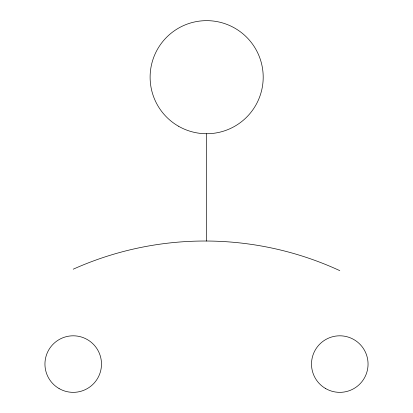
<?xml version="1.0" encoding="UTF-8"?>
<svg xmlns="http://www.w3.org/2000/svg" width="413" height="413" viewBox="0 0 413 413"><rect width="100%" height="100%" fill="white"/><g stroke="black" fill="none" stroke-linecap="round" stroke-linejoin="round"><path stroke-width="0.62" d="M206.655 133.74L206.655 241.022M73.215 269.199A321.851 321.851 0 0 1 339.785 270.634M178.385 126.161A56.545 56.545 0 0 0 263.2 77.195A56.545 56.545 0 0 0 178.385 28.223A56.545 56.545 0 0 0 178.385 126.161M325.645 388.561A28.27 28.27 0 0 0 368.055 364.08A28.27 28.27 0 0 0 325.645 339.594A28.27 28.27 0 0 0 325.645 388.561M59.08 388.561A28.27 28.27 0 0 0 101.49 364.08A28.27 28.27 0 0 0 59.08 339.594A28.27 28.27 0 0 0 59.08 388.561"/></g></svg>
